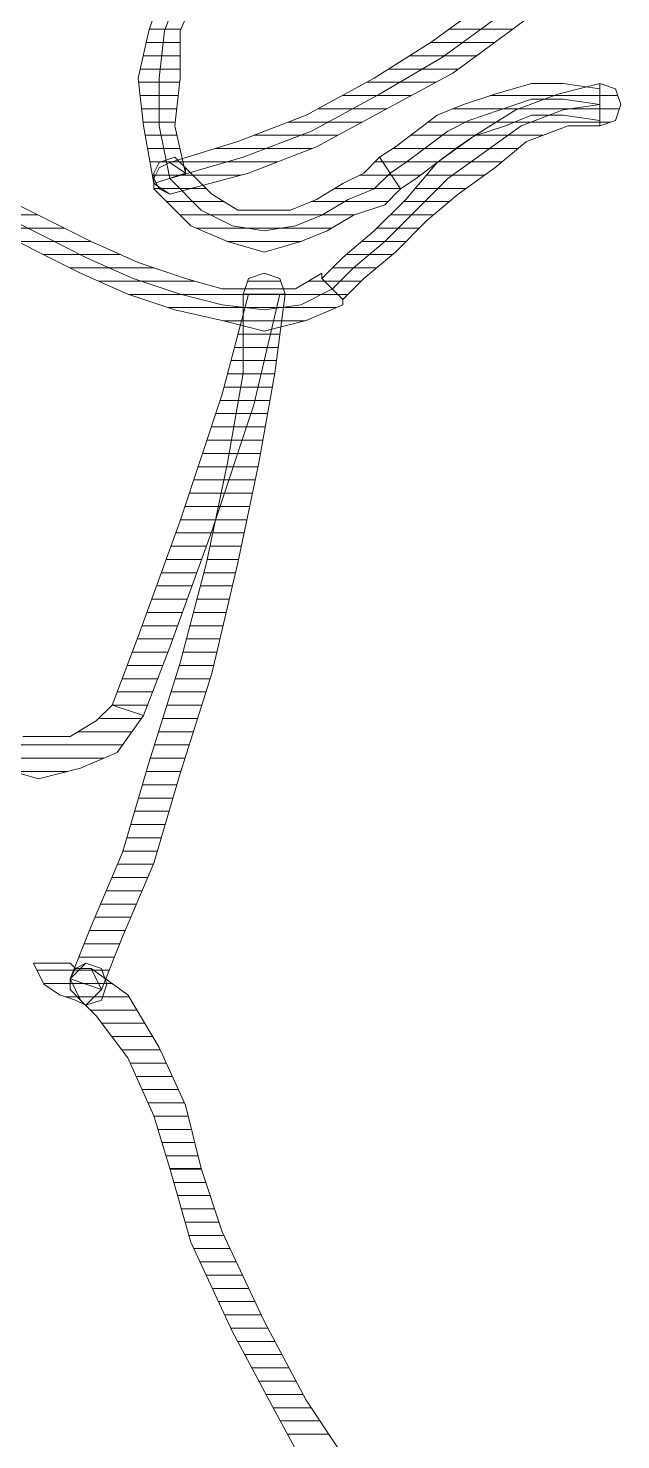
# Model space of a CAD drawing. Header units: centimetres. Extents: x 54005 to 61405, y 90310 to 94744.
# Drawn here: x 56853.23 to 56858.82, y 91753.54 to 91766.85 of the extents above; entities that cross this region are included whole.
import ezdxf

# ---------------------------------------------------------------- set-up
doc = ezdxf.new("R2010")
doc.units = ezdxf.units.CM
doc.header["$LTSCALE"] = 25
doc.layers.get('0').update_dxf_attribs({"lineweight": 0})
doc.layers.add('ÖLCULENDIRME', color=115, linetype='Continuous', lineweight=5)
pattern_1 = [(360, (-5108.51305, -673.59423), (1e-16, 0.125), [25])]

# ---------------------------------------------------------------- blocks, each defined once
blk = doc.blocks.new('by')
at = {"ltscale": 30}
h = blk.add_hatch(dxfattribs=at)
h.set_pattern_fill('DC_LINES', color=256, scale=0.1, style=0)
h.set_pattern_definition(pattern_1)
edge = h.paths.add_edge_path(flags=0)
edge.add_line((6398.133, 2241.298), (6397.934, 2241.894))
edge.add_line((6397.934, 2241.894), (6397.539, 2242.739))
edge.add_line((6397.539, 2242.739), (6397.142, 2243.484))
edge.add_line((6397.142, 2243.484), (6396.845, 2243.931))
edge.add_line((6396.845, 2243.931), (6397.142, 2244.13))
edge.add_line((6397.142, 2244.13), (6397.439, 2243.583))
edge.add_line((6397.439, 2243.583), (6397.836, 2242.838))
edge.add_line((6397.836, 2242.838), (6398.231, 2241.994))
edge.add_line((6398.231, 2241.994), (6398.428, 2241.298))
h = blk.add_hatch(dxfattribs=at)
h.set_pattern_fill('DC_LINES', color=256, scale=0.1, style=0)
h.set_pattern_definition(pattern_1)
edge = h.paths.add_edge_path(flags=0)
edge.add_line((6399.072, 2239.609), (6399.171, 2239.411))
edge.add_line((6399.171, 2239.411), (6398.825, 2239.659))
edge.add_line((6398.825, 2239.659), (6398.528, 2240.156))
edge.add_line((6398.528, 2240.156), (6398.281, 2240.702))
edge.add_line((6398.281, 2240.702), (6398.133, 2241.298))
edge.add_line((6398.133, 2241.298), (6398.428, 2241.298))
edge.add_line((6398.428, 2241.298), (6398.578, 2240.802))
edge.add_line((6398.578, 2240.802), (6398.825, 2240.255))
edge.add_line((6398.825, 2240.255), (6399.122, 2239.858))
edge.add_line((6399.122, 2239.858), (6399.27, 2239.709))
edge.add_line((6399.27, 2239.709), (6399.369, 2239.51))
edge.add_line((6399.369, 2239.51), (6399.27, 2239.709))
edge.add_line((6399.27, 2239.709), (6399.369, 2239.609))
edge.add_line((6399.369, 2239.609), (6399.369, 2239.51))
edge.add_line((6399.369, 2239.51), (6399.319, 2239.411))
edge.add_line((6399.319, 2239.411), (6399.171, 2239.411))
h = blk.add_hatch(dxfattribs=at)
h.set_pattern_fill('DC_LINES', color=256, scale=0.1, style=0)
h.set_pattern_definition(pattern_1)
edge = h.paths.add_edge_path(flags=0)
edge.add_line((6399.072, 2239.609), (6399.22, 2239.758))
edge.add_line((6399.22, 2239.758), (6399.319, 2239.709))
edge.add_line((6399.319, 2239.709), (6399.468, 2239.659))
edge.add_line((6399.468, 2239.659), (6399.616, 2239.56))
edge.add_line((6399.616, 2239.56), (6399.716, 2239.361))
edge.add_line((6399.716, 2239.361), (6399.419, 2239.361))
edge.add_line((6399.419, 2239.361), (6399.369, 2239.361))
edge.add_line((6399.369, 2239.361), (6399.319, 2239.411))
edge.add_line((6399.319, 2239.411), (6399.22, 2239.361))
edge.add_line((6399.22, 2239.361), (6399.369, 2239.51))
edge.add_line((6399.369, 2239.51), (6399.22, 2239.361))
edge.add_line((6399.22, 2239.361), (6399.072, 2239.411))
edge.add_line((6399.072, 2239.411), (6399.023, 2239.56))
edge.add_line((6399.023, 2239.56), (6399.072, 2239.709))
edge.add_line((6399.072, 2239.709), (6399.22, 2239.758))
h = blk.add_hatch(dxfattribs=at)
h.set_pattern_fill('DC_LINES', color=256, scale=0.1, style=0)
h.set_pattern_definition(pattern_1)
edge = h.paths.add_edge_path(flags=0)
edge.add_line((6397.687, 2233.052), (6397.341, 2233.052))
edge.add_line((6397.341, 2233.052), (6397.439, 2233.798))
edge.add_line((6397.439, 2233.798), (6397.588, 2234.642))
edge.add_line((6397.588, 2234.642), (6397.786, 2235.586))
edge.add_line((6397.786, 2235.586), (6398.033, 2236.629))
edge.add_line((6398.033, 2236.629), (6398.33, 2237.573))
edge.add_line((6398.33, 2237.573), (6398.578, 2238.417))
edge.add_line((6398.578, 2238.417), (6398.874, 2239.113))
edge.add_line((6398.874, 2239.113), (6399.072, 2239.609))
edge.add_line((6399.072, 2239.609), (6399.369, 2239.51))
edge.add_line((6399.369, 2239.51), (6399.171, 2239.013))
edge.add_line((6399.171, 2239.013), (6398.874, 2238.318))
edge.add_line((6398.874, 2238.318), (6398.627, 2237.473))
edge.add_line((6398.627, 2237.473), (6398.33, 2236.53))
edge.add_line((6398.33, 2236.53), (6398.083, 2235.586))
edge.add_line((6398.083, 2235.586), (6397.884, 2234.642))
edge.add_line((6397.884, 2234.642), (6397.736, 2233.798))
edge.add_line((6397.736, 2233.798), (6397.736, 2233.052))
edge.add_line((6397.736, 2233.052), (6397.39, 2233.052))
edge.add_line((6397.39, 2233.052), (6397.736, 2233.052))
edge.add_line((6397.736, 2233.052), (6397.687, 2232.903))
edge.add_line((6397.687, 2232.903), (6397.539, 2232.854))
edge.add_line((6397.539, 2232.854), (6397.39, 2232.903))
edge.add_line((6397.39, 2232.903), (6397.341, 2233.052))
h = blk.add_hatch(dxfattribs=at)
h.set_pattern_fill('DC_LINES', color=256, scale=0.1, style=0)
h.set_pattern_definition(pattern_1)
edge = h.paths.add_edge_path(flags=0)
edge.add_line((6397.341, 2233.052), (6397.439, 2233.798))
edge.add_line((6397.439, 2233.798), (6397.588, 2234.642))
edge.add_line((6397.588, 2234.642), (6397.786, 2235.586))
edge.add_line((6397.786, 2235.586), (6398.033, 2236.629))
edge.add_line((6398.033, 2236.629), (6398.33, 2237.573))
edge.add_line((6398.33, 2237.573), (6398.578, 2238.417))
edge.add_line((6398.578, 2238.417), (6398.874, 2239.113))
edge.add_line((6398.874, 2239.113), (6399.072, 2239.609))
edge.add_line((6399.072, 2239.609), (6399.369, 2239.51))
edge.add_line((6399.369, 2239.51), (6399.171, 2239.013))
edge.add_line((6399.171, 2239.013), (6398.874, 2238.318))
edge.add_line((6398.874, 2238.318), (6398.627, 2237.473))
edge.add_line((6398.627, 2237.473), (6398.33, 2236.53))
edge.add_line((6398.33, 2236.53), (6398.083, 2235.586))
edge.add_line((6398.083, 2235.586), (6397.884, 2234.642))
edge.add_line((6397.884, 2234.642), (6397.736, 2233.798))
edge.add_line((6397.736, 2233.798), (6397.736, 2233.052))
h = blk.add_hatch(dxfattribs=at)
h.set_pattern_fill('DC_LINES', color=256, scale=0.1, style=0)
h.set_pattern_definition(pattern_1)
edge = h.paths.add_edge_path(flags=0)
edge.add_line((6399.814, 2237.225), (6399.666, 2237.225))
edge.add_line((6399.666, 2237.225), (6399.369, 2237.225))
edge.add_line((6399.369, 2237.225), (6399.122, 2237.076))
edge.add_line((6399.122, 2237.076), (6398.973, 2236.927))
edge.add_line((6398.973, 2236.927), (6398.676, 2237.026))
edge.add_line((6398.676, 2237.026), (6398.924, 2237.374))
edge.add_line((6398.924, 2237.374), (6399.27, 2237.523))
edge.add_line((6399.27, 2237.523), (6399.666, 2237.622))
edge.add_line((6399.666, 2237.622), (6400.012, 2237.523))
h = blk.add_hatch(dxfattribs=at)
h.set_pattern_fill('DC_LINES', color=256, scale=0.1, style=0)
h.set_pattern_definition(pattern_1)
edge = h.paths.add_edge_path(flags=0)
edge.add_line((6398.973, 2236.927), (6398.726, 2236.281))
edge.add_line((6398.726, 2236.281), (6398.33, 2235.188))
edge.add_line((6398.33, 2235.188), (6397.934, 2233.996))
edge.add_line((6397.934, 2233.996), (6397.687, 2233.052))
edge.add_line((6397.687, 2233.052), (6397.39, 2233.052))
edge.add_line((6397.39, 2233.052), (6397.637, 2234.096))
edge.add_line((6397.637, 2234.096), (6398.033, 2235.288))
edge.add_line((6398.033, 2235.288), (6398.428, 2236.381))
edge.add_line((6398.428, 2236.381), (6398.676, 2237.026))
h = blk.add_hatch(dxfattribs=at)
h.set_pattern_fill('DC_LINES', color=256, scale=0.1, style=0)
h.set_pattern_definition(pattern_1)
edge = h.paths.add_edge_path(flags=0)
edge.add_line((6396.797, 2233.102), (6396.797, 2233.152))
edge.add_line((6396.797, 2233.152), (6397.142, 2233.301))
edge.add_line((6397.142, 2233.301), (6397.539, 2233.4))
edge.add_line((6397.539, 2233.4), (6397.934, 2233.301))
edge.add_line((6397.934, 2233.301), (6398.38, 2233.201))
edge.add_line((6398.38, 2233.201), (6398.825, 2233.052))
edge.add_line((6398.825, 2233.052), (6399.27, 2232.854))
edge.add_line((6399.27, 2232.854), (6399.666, 2232.655))
edge.add_line((6399.666, 2232.655), (6400.061, 2232.456))
edge.add_line((6400.061, 2232.456), (6399.963, 2232.158))
edge.add_line((6399.963, 2232.158), (6399.567, 2232.357))
edge.add_line((6399.567, 2232.357), (6399.171, 2232.556))
edge.add_line((6399.171, 2232.556), (6398.726, 2232.754))
edge.add_line((6398.726, 2232.754), (6398.281, 2232.903))
edge.add_line((6398.281, 2232.903), (6397.934, 2233.003))
edge.add_line((6397.934, 2233.003), (6397.539, 2233.003))
edge.add_line((6397.539, 2233.003), (6397.242, 2233.003))
edge.add_line((6397.242, 2233.003), (6396.994, 2232.854))
edge.add_line((6396.994, 2232.854), (6396.994, 2232.903))
h = blk.add_hatch(dxfattribs=at)
h.set_pattern_fill('DC_LINES', color=256, scale=0.1, style=0)
h.set_pattern_definition(pattern_1)
edge = h.paths.add_edge_path(flags=0)
edge.add_line((6394.372, 2231.115), (6394.372, 2231.463))
edge.add_line((6394.372, 2231.463), (6394.669, 2231.463))
edge.add_line((6394.669, 2231.463), (6395.064, 2231.612))
edge.add_line((6395.064, 2231.612), (6395.362, 2231.86))
edge.add_line((6395.362, 2231.86), (6395.708, 2232.109))
edge.add_line((6395.708, 2232.109), (6396.005, 2232.357))
edge.add_line((6396.005, 2232.357), (6396.301, 2232.655))
edge.add_line((6396.301, 2232.655), (6396.598, 2232.903))
edge.add_line((6396.598, 2232.903), (6396.797, 2233.102))
edge.add_line((6396.797, 2233.102), (6396.994, 2232.903))
edge.add_line((6396.994, 2232.903), (6396.797, 2232.705))
edge.add_line((6396.797, 2232.705), (6396.5, 2232.456))
edge.add_line((6396.5, 2232.456), (6396.203, 2232.158))
edge.add_line((6396.203, 2232.158), (6395.906, 2231.811))
edge.add_line((6395.906, 2231.811), (6395.559, 2231.562))
edge.add_line((6395.559, 2231.562), (6395.164, 2231.314))
edge.add_line((6395.164, 2231.314), (6394.767, 2231.165))
edge.add_line((6394.767, 2231.165), (6394.372, 2231.066))
edge.add_line((6394.372, 2231.066), (6394.372, 2231.413))
edge.add_line((6394.372, 2231.413), (6394.372, 2231.066))
edge.add_line((6394.372, 2231.066), (6394.223, 2231.115))
edge.add_line((6394.223, 2231.115), (6394.175, 2231.264))
edge.add_line((6394.175, 2231.264), (6394.223, 2231.413))
edge.add_line((6394.223, 2231.413), (6394.372, 2231.463))
h = blk.add_hatch(dxfattribs=at)
h.set_pattern_fill('DC_LINES', color=256, scale=0.1, style=0)
h.set_pattern_definition(pattern_1)
edge = h.paths.add_edge_path(flags=0)
edge.add_line((6398.281, 2231.91), (6398.281, 2231.86))
edge.add_line((6398.281, 2231.86), (6398.033, 2232.109))
edge.add_line((6398.033, 2232.109), (6397.786, 2232.258))
edge.add_line((6397.786, 2232.258), (6397.539, 2232.258))
edge.add_line((6397.539, 2232.258), (6397.291, 2232.258))
edge.add_line((6397.291, 2232.258), (6397.044, 2232.158))
edge.add_line((6397.044, 2232.158), (6396.797, 2232.009))
edge.add_line((6396.797, 2232.009), (6396.598, 2231.91))
edge.add_line((6396.598, 2231.91), (6396.45, 2231.761))
edge.add_line((6396.45, 2231.761), (6396.252, 2232.059))
edge.add_line((6396.252, 2232.059), (6396.4, 2232.208))
edge.add_line((6396.4, 2232.208), (6396.697, 2232.307))
edge.add_line((6396.697, 2232.307), (6396.945, 2232.456))
edge.add_line((6396.945, 2232.456), (6397.192, 2232.556))
edge.add_line((6397.192, 2232.556), (6397.539, 2232.655))
edge.add_line((6397.539, 2232.655), (6397.884, 2232.556))
edge.add_line((6397.884, 2232.556), (6398.231, 2232.407))
edge.add_line((6398.231, 2232.407), (6398.578, 2232.059))
edge.add_line((6398.578, 2232.059), (6398.578, 2232.009))
edge.add_line((6398.578, 2232.009), (6398.578, 2232.059))
edge.add_line((6398.578, 2232.059), (6398.578, 2231.91))
edge.add_line((6398.578, 2231.91), (6398.528, 2231.811))
edge.add_line((6398.528, 2231.811), (6398.38, 2231.761))
edge.add_line((6398.38, 2231.761), (6398.281, 2231.86))
h = blk.add_hatch(dxfattribs=at)
h.set_pattern_fill('DC_LINES', color=256, scale=0.1, style=0)
h.set_pattern_definition(pattern_1)
edge = h.paths.add_edge_path(flags=0)
edge.add_line((6398.281, 2231.91), (6398.428, 2231.811))
edge.add_line((6398.428, 2231.811), (6397.786, 2231.612))
edge.add_line((6397.786, 2231.612), (6397.142, 2231.363))
edge.add_line((6397.142, 2231.363), (6396.5, 2231.016))
edge.add_line((6396.5, 2231.016), (6395.955, 2230.668))
edge.add_line((6395.955, 2230.668), (6395.411, 2230.271))
edge.add_line((6395.411, 2230.271), (6395.015, 2229.973))
edge.add_line((6395.015, 2229.973), (6394.669, 2229.675))
edge.add_line((6394.669, 2229.675), (6394.471, 2229.526))
edge.add_line((6394.471, 2229.526), (6394.273, 2229.824))
edge.add_line((6394.273, 2229.824), (6394.471, 2229.973))
edge.add_line((6394.471, 2229.973), (6394.817, 2230.271))
edge.add_line((6394.817, 2230.271), (6395.213, 2230.569))
edge.add_line((6395.213, 2230.569), (6395.758, 2230.966))
edge.add_line((6395.758, 2230.966), (6396.4, 2231.314))
edge.add_line((6396.4, 2231.314), (6397.044, 2231.662))
edge.add_line((6397.044, 2231.662), (6397.687, 2231.91))
edge.add_line((6397.687, 2231.91), (6398.428, 2232.109))
edge.add_line((6398.428, 2232.109), (6398.578, 2232.009))
edge.add_line((6398.578, 2232.009), (6398.428, 2232.109))
edge.add_line((6398.428, 2232.109), (6398.528, 2232.059))
edge.add_line((6398.528, 2232.059), (6398.578, 2231.96))
edge.add_line((6398.578, 2231.96), (6398.528, 2231.86))
edge.add_line((6398.528, 2231.86), (6398.428, 2231.811))
h = blk.add_hatch(dxfattribs=at)
h.set_pattern_fill('DC_LINES', color=256, scale=0.1, style=0)
h.set_pattern_definition(pattern_1)
edge = h.paths.add_edge_path(flags=0)
edge.add_line((6396.45, 2231.761), (6396.301, 2231.662))
edge.add_line((6396.301, 2231.662), (6396.103, 2231.513))
edge.add_line((6396.103, 2231.513), (6395.906, 2231.363))
edge.add_line((6395.906, 2231.363), (6395.658, 2231.264))
edge.add_line((6395.658, 2231.264), (6395.362, 2231.165))
edge.add_line((6395.362, 2231.165), (6395.015, 2231.066))
edge.add_line((6395.015, 2231.066), (6394.718, 2231.066))
edge.add_line((6394.718, 2231.066), (6394.372, 2231.115))
edge.add_line((6394.372, 2231.115), (6394.372, 2231.413))
edge.add_line((6394.372, 2231.413), (6394.718, 2231.363))
edge.add_line((6394.718, 2231.363), (6395.015, 2231.363))
edge.add_line((6395.015, 2231.363), (6395.262, 2231.463))
edge.add_line((6395.262, 2231.463), (6395.559, 2231.562))
edge.add_line((6395.559, 2231.562), (6395.708, 2231.662))
edge.add_line((6395.708, 2231.662), (6395.906, 2231.811))
edge.add_line((6395.906, 2231.811), (6396.103, 2231.96))
edge.add_line((6396.103, 2231.96), (6396.252, 2232.059))
h = blk.add_hatch(dxfattribs=at)
h.set_pattern_fill('DC_LINES', color=256, scale=0.1, style=0)
h.set_pattern_definition(pattern_1)
edge = h.paths.add_edge_path(flags=0)
edge.add_line((6397.539, 2228.83), (6397.291, 2228.93))
edge.add_line((6397.291, 2228.93), (6397.489, 2229.227))
edge.add_line((6397.489, 2229.227), (6397.736, 2229.526))
edge.add_line((6397.736, 2229.526), (6397.984, 2229.873))
edge.add_line((6397.984, 2229.873), (6398.181, 2230.221))
edge.add_line((6398.181, 2230.221), (6398.33, 2230.569))
edge.add_line((6398.33, 2230.569), (6398.33, 2231.016))
edge.add_line((6398.33, 2231.016), (6398.38, 2231.463))
edge.add_line((6398.38, 2231.463), (6398.281, 2231.91))
edge.add_line((6398.281, 2231.91), (6398.578, 2232.009))
edge.add_line((6398.578, 2232.009), (6398.676, 2231.463))
edge.add_line((6398.676, 2231.463), (6398.726, 2231.016))
edge.add_line((6398.726, 2231.016), (6398.627, 2230.569))
edge.add_line((6398.627, 2230.569), (6398.478, 2230.122))
edge.add_line((6398.478, 2230.122), (6398.281, 2229.675))
edge.add_line((6398.281, 2229.675), (6398.033, 2229.327))
edge.add_line((6398.033, 2229.327), (6397.786, 2229.029))
edge.add_line((6397.786, 2229.029), (6397.489, 2228.731))
edge.add_line((6397.489, 2228.731), (6397.242, 2228.83))
edge.add_line((6397.242, 2228.83), (6397.489, 2228.731))
edge.add_line((6397.489, 2228.731), (6397.39, 2228.681))
edge.add_line((6397.39, 2228.681), (6397.341, 2228.731))
edge.add_line((6397.341, 2228.731), (6397.291, 2228.83))
edge.add_line((6397.291, 2228.83), (6397.291, 2228.93))
h = blk.add_hatch(dxfattribs=at)
h.set_pattern_fill('DC_LINES', color=256, scale=0.1, style=0)
h.set_pattern_definition(pattern_1)
edge = h.paths.add_edge_path(flags=0)
edge.add_line((6397.539, 2228.83), (6397.291, 2228.93))
edge.add_line((6397.291, 2228.93), (6397.489, 2229.227))
edge.add_line((6397.489, 2229.227), (6397.736, 2229.526))
edge.add_line((6397.736, 2229.526), (6397.984, 2229.873))
edge.add_line((6397.984, 2229.873), (6398.181, 2230.221))
edge.add_line((6398.181, 2230.221), (6398.33, 2230.569))
edge.add_line((6398.33, 2230.569), (6398.33, 2231.016))
edge.add_line((6398.33, 2231.016), (6398.38, 2231.463))
edge.add_line((6398.38, 2231.463), (6398.281, 2231.91))
edge.add_line((6398.281, 2231.91), (6398.578, 2232.009))
edge.add_line((6398.578, 2232.009), (6398.676, 2231.463))
edge.add_line((6398.676, 2231.463), (6398.726, 2231.016))
edge.add_line((6398.726, 2231.016), (6398.627, 2230.569))
edge.add_line((6398.627, 2230.569), (6398.478, 2230.122))
edge.add_line((6398.478, 2230.122), (6398.281, 2229.675))
edge.add_line((6398.281, 2229.675), (6398.033, 2229.327))
edge.add_line((6398.033, 2229.327), (6397.786, 2229.029))
edge.add_line((6397.786, 2229.029), (6397.489, 2228.731))
edge.add_line((6397.489, 2228.731), (6397.242, 2228.83))
edge.add_line((6397.242, 2228.83), (6397.489, 2228.731))
edge.add_line((6397.489, 2228.731), (6397.39, 2228.681))
edge.add_line((6397.39, 2228.681), (6397.341, 2228.731))
edge.add_line((6397.341, 2228.731), (6397.291, 2228.83))
edge.add_line((6397.291, 2228.83), (6397.291, 2228.93))
for p, q in [((6397.142, 2244.13, -4.505), (6397.439, 2243.583, -4.505)), ((6397.142, 2243.484, -4.505), (6396.845, 2243.931, -4.505)), ((6397.539, 2242.739, -4.505), (6397.142, 2243.484, -4.505)), ((6397.439, 2243.583, -4.505), (6397.836, 2242.838, -4.505)), ((6397.836, 2242.838, -4.505), (6398.231, 2241.994, -4.505)), ((6397.934, 2241.894, -4.505), (6397.539, 2242.739, -4.505)), ((6398.133, 2241.298, -4.505), (6397.934, 2241.894, -4.505)), ((6398.231, 2241.994, -4.505), (6398.428, 2241.298, -4.505)), ((6398.133, 2241.298, -4.505), (6398.133, 2241.298, -4.505)), ((6398.428, 2241.298, -4.505), (6398.133, 2241.298, -4.505)), ((6398.133, 2241.298, -4.505), (6398.133, 2241.298, -4.505)), ((6398.281, 2240.702, -4.505), (6398.133, 2241.298, -4.505)), ((6398.133, 2241.298, -4.505), (6398.428, 2241.298, -4.505)), ((6398.428, 2241.298, -4.505), (6398.428, 2241.298, -4.505)), ((6398.428, 2241.298, -4.505), (6398.578, 2240.802, -4.505)), ((6398.578, 2240.802, -4.505), (6398.825, 2240.255, -4.505)), ((6398.528, 2240.156, -4.505), (6398.281, 2240.702, -4.505)), ((6398.825, 2239.659, -4.505), (6398.528, 2240.156, -4.505)), ((6398.825, 2240.255, -4.505), (6399.122, 2239.858, -4.505)), ((6399.072, 2239.609, -4.505), (6399.22, 2239.758, -4.505)), ((6399.072, 2239.709, -4.505), (6399.22, 2239.758, -4.505)), ((6399.22, 2239.758, -4.505), (6399.072, 2239.609, -4.505)), ((6399.122, 2239.858, -4.505), (6399.27, 2239.709, -4.505)), ((6399.22, 2239.758, -4.505), (6399.319, 2239.709, -4.505)), ((6399.171, 2239.411, -4.505), (6398.825, 2239.659, -4.505)), ((6398.874, 2239.113, -4.505), (6399.072, 2239.609, -4.505)), ((6398.874, 2239.113, -4.505), (6399.072, 2239.609, -4.505)), ((6399.023, 2239.56, -4.505), (6399.072, 2239.709, -4.505)), ((6399.072, 2239.609, -4.505), (6399.171, 2239.411, -4.505)), ((6399.171, 2239.411, -4.505), (6399.072, 2239.609, -4.505)), ((6399.072, 2239.609, -4.505), (6399.072, 2239.609, -4.505)), ((6399.072, 2239.609, -4.505), (6399.369, 2239.51, -4.505)), ((6399.072, 2239.609, -4.505), (6399.369, 2239.51, -4.505)), ((6399.072, 2239.609, -4.505), (6399.072, 2239.609, -4.505)), ((6399.27, 2239.709, -4.505), (6399.369, 2239.51, -4.505)), ((6399.369, 2239.51, -4.505), (6399.27, 2239.709, -4.505)), ((6399.27, 2239.709, -4.505), (6399.369, 2239.609, -4.505)), ((6399.319, 2239.709, -4.505), (6399.468, 2239.659, -4.505)), ((6399.369, 2239.609, -4.505), (6399.369, 2239.51, -4.505)), ((6399.468, 2239.659, -4.505), (6399.616, 2239.56, -4.505)), ((6399.072, 2239.411, -4.505), (6399.023, 2239.56, -4.505)), ((6399.369, 2239.51, -4.505), (6399.171, 2239.013, -4.505)), ((6399.369, 2239.51, -4.505), (6399.171, 2239.013, -4.505)), ((6399.22, 2239.361, -4.505), (6399.369, 2239.51, -4.505)), ((6399.369, 2239.51, -4.505), (6399.22, 2239.361, -4.505)), ((6399.369, 2239.51, -4.505), (6399.319, 2239.411, -4.505)), ((6399.616, 2239.56, -4.505), (6399.716, 2239.361, -4.505)), ((6399.22, 2239.361, -4.505), (6399.072, 2239.411, -4.505)), ((6399.319, 2239.411, -4.505), (6399.171, 2239.411, -4.505)), ((6399.319, 2239.411, -4.505), (6399.22, 2239.361, -4.505)), ((6399.369, 2239.361, -4.505), (6399.319, 2239.411, -4.505)), ((6399.419, 2239.361, -4.505), (6399.369, 2239.361, -4.505)), ((6399.716, 2239.361, -4.505), (6399.419, 2239.361, -4.505)), ((6399.419, 2239.361, -4.505), (6399.419, 2239.361, -4.505)), ((6398.578, 2238.417, -4.505), (6398.874, 2239.113, -4.505)), ((6398.578, 2238.417, -4.505), (6398.874, 2239.113, -4.505)), ((6399.171, 2239.013, -4.505), (6398.874, 2238.318, -4.505)), ((6399.171, 2239.013, -4.505), (6398.874, 2238.318, -4.505)), ((6398.33, 2237.573, -4.505), (6398.578, 2238.417, -4.505)), ((6398.33, 2237.573, -4.505), (6398.578, 2238.417, -4.505)), ((6398.874, 2238.318, -4.505), (6398.627, 2237.473, -4.505)), ((6398.874, 2238.318, -4.505), (6398.627, 2237.473, -4.505)), ((6399.27, 2237.523, -4.505), (6399.666, 2237.622, -4.505)), ((6399.666, 2237.622, -4.505), (6400.012, 2237.523, -4.505)), ((6398.033, 2236.629, -4.505), (6398.33, 2237.573, -4.505)), ((6398.033, 2236.629, -4.505), (6398.33, 2237.573, -4.505)), ((6398.627, 2237.473, -4.505), (6398.33, 2236.53, -4.505)), ((6398.627, 2237.473, -4.505), (6398.33, 2236.53, -4.505)), ((6398.924, 2237.374, -4.505), (6399.27, 2237.523, -4.505)), ((6398.676, 2237.026, -4.505), (6398.924, 2237.374, -4.505)), ((6399.369, 2237.225, -4.505), (6399.122, 2237.076, -4.505)), ((6399.666, 2237.225, -4.505), (6399.369, 2237.225, -4.505)), ((6399.814, 2237.225, -4.505), (6399.666, 2237.225, -4.505)), ((6399.122, 2237.076, -4.505), (6398.973, 2236.927, -4.505)), ((6398.428, 2236.381, -4.505), (6398.676, 2237.026, -4.505)), ((6398.676, 2237.026, -4.505), (6398.676, 2237.026, -4.505)), ((6398.676, 2237.026, -4.505), (6398.973, 2236.927, -4.505)), ((6398.973, 2236.927, -4.505), (6398.676, 2237.026, -4.505)), ((6398.973, 2236.927, -4.505), (6398.726, 2236.281, -4.505)), ((6398.973, 2236.927, -4.505), (6398.973, 2236.927, -4.505)), ((6398.973, 2236.927, -4.505), (6398.973, 2236.927, -4.505)), ((6397.786, 2235.586, -4.505), (6398.033, 2236.629, -4.505)), ((6397.786, 2235.586, -4.505), (6398.033, 2236.629, -4.505)), ((6398.33, 2236.53, -4.505), (6398.083, 2235.586, -4.505)), ((6398.33, 2236.53, -4.505), (6398.083, 2235.586, -4.505)), ((6398.033, 2235.288, -4.505), (6398.428, 2236.381, -4.505)), ((6398.726, 2236.281, -4.505), (6398.33, 2235.188, -4.505)), ((6397.588, 2234.642, -4.505), (6397.786, 2235.586, -4.505)), ((6397.588, 2234.642, -4.505), (6397.786, 2235.586, -4.505)), ((6398.083, 2235.586, -4.505), (6397.884, 2234.642, -4.505)), ((6398.083, 2235.586, -4.505), (6397.884, 2234.642, -4.505)), ((6397.637, 2234.096, -4.505), (6398.033, 2235.288, -4.505)), ((6398.33, 2235.188, -4.505), (6397.934, 2233.996, -4.505)), ((6397.439, 2233.798, -4.505), (6397.588, 2234.642, -4.505)), ((6397.439, 2233.798, -4.505), (6397.588, 2234.642, -4.505)), ((6397.884, 2234.642, -4.505), (6397.736, 2233.798, -4.505)), ((6397.884, 2234.642, -4.505), (6397.736, 2233.798, -4.505)), ((6397.39, 2233.052, -4.505), (6397.637, 2234.096, -4.505)), ((6397.934, 2233.996, -4.505), (6397.687, 2233.052, -4.505)), ((6397.341, 2233.052, -4.505), (6397.439, 2233.798, -4.505)), ((6397.341, 2233.052, -4.505), (6397.439, 2233.798, -4.505)), ((6397.736, 2233.798, -4.505), (6397.736, 2233.052, -4.505)), ((6397.736, 2233.798, -4.505), (6397.736, 2233.052, -4.505)), ((6397.142, 2233.301, -4.505), (6397.539, 2233.4, -4.505)), ((6397.539, 2233.4, -4.505), (6397.934, 2233.301, -4.505)), ((6396.797, 2233.152, -4.505), (6397.142, 2233.301, -4.505)), ((6397.934, 2233.301, -4.505), (6398.38, 2233.201, -4.505)), ((6396.598, 2232.903, -4.505), (6396.797, 2233.102, -4.505)), ((6396.797, 2233.102, -4.505), (6396.797, 2233.152, -4.505)), ((6396.994, 2232.903, -4.505), (6396.797, 2233.102, -4.505)), ((6396.797, 2233.102, -4.505), (6396.797, 2233.102, -4.505)), ((6396.797, 2233.102, -4.505), (6396.994, 2232.903, -4.505)), ((6397.192, 2233.152, -4.505), (6396.895, 2233.003, -4.505)), ((6397.539, 2233.201, -4.505), (6397.192, 2233.152, -4.505)), ((6397.934, 2233.152, -4.505), (6397.539, 2233.201, -4.505)), ((6398.33, 2233.052, -4.505), (6397.934, 2233.152, -4.505)), ((6398.38, 2233.201, -4.505), (6398.825, 2233.052, -4.505)), ((6396.895, 2233.003, -4.505), (6396.697, 2232.804, -4.505)), ((6397.242, 2233.003, -4.505), (6396.994, 2232.854, -4.505)), ((6397.539, 2233.003, -4.505), (6397.242, 2233.003, -4.505)), ((6397.687, 2233.052, -4.505), (6397.341, 2233.052, -4.505)), ((6397.39, 2232.903, -4.505), (6397.341, 2233.052, -4.505)), ((6397.341, 2233.052, -4.505), (6397.687, 2233.052, -4.505)), ((6397.341, 2233.052, -4.505), (6397.341, 2233.052, -4.505)), ((6397.736, 2233.052, -4.505), (6397.341, 2233.052, -4.505)), ((6397.341, 2233.052, -4.505), (6397.341, 2233.052, -4.505)), ((6397.736, 2233.052, -4.505), (6397.39, 2233.052, -4.505)), ((6397.39, 2233.052, -4.505), (6397.736, 2233.052, -4.505)), ((6397.687, 2233.052, -4.505), (6397.39, 2233.052, -4.505)), ((6397.934, 2233.003, -4.505), (6397.539, 2233.003, -4.505)), ((6397.736, 2233.052, -4.505), (6397.687, 2232.903, -4.505)), ((6397.687, 2233.052, -4.505), (6397.687, 2233.052, -4.505)), ((6397.736, 2233.052, -4.505), (6397.736, 2233.052, -4.505)), ((6398.281, 2232.903, -4.505), (6397.934, 2233.003, -4.505)), ((6398.775, 2232.903, -4.505), (6398.33, 2233.052, -4.505)), ((6398.825, 2233.052, -4.505), (6399.27, 2232.854, -4.505)), ((6396.301, 2232.655, -4.505), (6396.598, 2232.903, -4.505)), ((6396.994, 2232.903, -4.505), (6396.797, 2232.705, -4.505)), ((6396.994, 2232.854, -4.505), (6396.994, 2232.903, -4.505)), ((6397.539, 2232.854, -4.505), (6397.39, 2232.903, -4.505)), ((6397.687, 2232.903, -4.505), (6397.539, 2232.854, -4.505)), ((6398.726, 2232.754, -4.505), (6398.281, 2232.903, -4.505)), ((6399.22, 2232.705, -4.505), (6398.775, 2232.903, -4.505)), ((6399.27, 2232.854, -4.505), (6399.666, 2232.655, -4.505)), ((6396.697, 2232.804, -4.505), (6396.4, 2232.556, -4.505)), ((6396.797, 2232.705, -4.505), (6396.5, 2232.456, -4.505)), ((6399.171, 2232.556, -4.505), (6398.726, 2232.754, -4.505)), ((6399.616, 2232.506, -4.505), (6399.22, 2232.705, -4.505)), ((6396.005, 2232.357, -4.505), (6396.301, 2232.655, -4.505)), ((6396.4, 2232.556, -4.505), (6396.103, 2232.258, -4.505)), ((6396.945, 2232.456, -4.505), (6397.192, 2232.556, -4.505)), ((6397.192, 2232.556, -4.505), (6397.539, 2232.655, -4.505)), ((6397.539, 2232.655, -4.505), (6397.884, 2232.556, -4.505)), ((6397.884, 2232.556, -4.505), (6398.231, 2232.407, -4.505)), ((6399.567, 2232.357, -4.505), (6399.171, 2232.556, -4.505)), ((6399.666, 2232.655, -4.505), (6400.061, 2232.456, -4.505)), ((6396.5, 2232.456, -4.505), (6396.203, 2232.158, -4.505)), ((6396.697, 2232.307, -4.505), (6396.945, 2232.456, -4.505)), ((6397.242, 2232.407, -4.505), (6397.539, 2232.456, -4.505)), ((6397.539, 2232.456, -4.505), (6397.836, 2232.407, -4.505)), ((6400.012, 2232.307, -4.505), (6399.616, 2232.506, -4.505)), ((6395.708, 2232.109, -4.505), (6396.005, 2232.357, -4.505)), ((6396.4, 2232.208, -4.505), (6396.697, 2232.307, -4.505)), ((6396.747, 2232.158, -4.505), (6396.994, 2232.307, -4.505)), ((6396.994, 2232.307, -4.505), (6397.242, 2232.407, -4.505)), ((6397.836, 2232.407, -4.505), (6398.133, 2232.258, -4.505)), ((6398.231, 2232.407, -4.505), (6398.578, 2232.059, -4.505)), ((6399.963, 2232.158, -4.505), (6399.567, 2232.357, -4.505)), ((6396.103, 2232.258, -4.505), (6395.806, 2231.96, -4.505)), ((6396.203, 2232.158, -4.505), (6395.906, 2231.811, -4.505)), ((6396.252, 2232.059, -4.505), (6396.4, 2232.208, -4.505)), ((6396.5, 2232.059, -4.505), (6396.747, 2232.158, -4.505)), ((6397.044, 2232.158, -4.505), (6396.797, 2232.009, -4.505)), ((6397.291, 2232.258, -4.505), (6397.044, 2232.158, -4.505)), ((6397.539, 2232.258, -4.505), (6397.291, 2232.258, -4.505)), ((6397.786, 2232.258, -4.505), (6397.539, 2232.258, -4.505)), ((6398.033, 2232.109, -4.505), (6397.786, 2232.258, -4.505)), ((6398.133, 2232.258, -4.505), (6398.428, 2231.96, -4.505)), ((6395.362, 2231.86, -4.505), (6395.708, 2232.109, -4.505)), ((6396.103, 2231.96, -4.505), (6396.252, 2232.059, -4.505)), ((6396.252, 2232.059, -4.505), (6396.252, 2232.059, -4.505)), ((6396.252, 2232.059, -4.505), (6396.45, 2231.761, -4.505)), ((6396.45, 2231.761, -4.505), (6396.252, 2232.059, -4.505)), ((6396.351, 2231.91, -4.505), (6396.5, 2232.059, -4.505)), ((6397.687, 2231.91, -4.505), (6398.428, 2232.109, -4.505)), ((6398.281, 2231.86, -4.505), (6398.033, 2232.109, -4.505)), ((6398.428, 2232.109, -4.505), (6398.578, 2232.009, -4.505)), ((6398.578, 2232.009, -4.505), (6398.428, 2232.109, -4.505)), ((6398.428, 2232.109, -4.505), (6398.528, 2232.059, -4.505)), ((6398.528, 2232.059, -4.505), (6398.578, 2231.96, -4.505)), ((6398.578, 2232.059, -4.505), (6398.578, 2232.009, -4.505)), ((6398.578, 2232.009, -4.505), (6398.578, 2232.059, -4.505)), ((6398.578, 2232.059, -4.505), (6398.578, 2231.91, -4.505)), ((6395.806, 2231.96, -4.505), (6395.461, 2231.711, -4.505)), ((6395.906, 2231.811, -4.505), (6396.103, 2231.96, -4.505)), ((6396.203, 2231.811, -4.505), (6396.351, 2231.91, -4.505)), ((6396.598, 2231.91, -4.505), (6396.45, 2231.761, -4.505)), ((6396.797, 2232.009, -4.505), (6396.598, 2231.91, -4.505)), ((6397.044, 2231.662, -4.505), (6397.687, 2231.91, -4.505)), ((6397.736, 2231.761, -4.505), (6398.428, 2231.96, -4.505)), ((6398.281, 2231.91, -4.505), (6398.578, 2232.009, -4.505)), ((6398.281, 2231.91, -4.505), (6398.578, 2232.009, -4.505)), ((6398.281, 2231.91, -4.505), (6398.281, 2231.86, -4.505)), ((6398.281, 2231.86, -4.505), (6398.281, 2231.91, -4.505)), ((6398.281, 2231.91, -4.505), (6398.281, 2231.91, -4.505)), ((6398.281, 2231.91, -4.505), (6398.428, 2231.811, -4.505)), ((6398.428, 2231.811, -4.505), (6398.281, 2231.91, -4.505)), ((6398.281, 2231.91, -4.505), (6398.281, 2231.91, -4.505)), ((6398.38, 2231.463, -4.505), (6398.281, 2231.91, -4.505)), ((6398.38, 2231.463, -4.505), (6398.281, 2231.91, -4.505)), ((6398.428, 2231.96, -4.505), (6398.528, 2231.463, -4.505)), ((6398.428, 2231.96, -4.505), (6398.528, 2231.463, -4.505)), ((6398.428, 2231.96, -4.505), (6398.428, 2231.96, -4.505)), ((6398.428, 2231.96, -4.505), (6398.428, 2231.96, -4.505)), ((6398.578, 2231.96, -4.505), (6398.528, 2231.86, -4.505)), ((6398.578, 2231.91, -4.505), (6398.528, 2231.811, -4.505)), ((6398.578, 2232.009, -4.505), (6398.676, 2231.463, -4.505)), ((6398.578, 2232.009, -4.505), (6398.676, 2231.463, -4.505)), ((6395.064, 2231.612, -4.505), (6395.362, 2231.86, -4.505)), ((6395.906, 2231.811, -4.505), (6395.559, 2231.562, -4.505)), ((6395.708, 2231.662, -4.505), (6395.906, 2231.811, -4.505)), ((6396.005, 2231.662, -4.505), (6396.203, 2231.811, -4.505)), ((6396.45, 2231.761, -4.505), (6396.301, 2231.662, -4.505)), ((6396.45, 2231.761, -4.505), (6396.45, 2231.761, -4.505)), ((6396.45, 2231.761, -4.505), (6396.45, 2231.761, -4.505)), ((6397.093, 2231.513, -4.505), (6397.736, 2231.761, -4.505)), ((6398.428, 2231.811, -4.505), (6397.786, 2231.612, -4.505)), ((6398.38, 2231.761, -4.505), (6398.281, 2231.86, -4.505)), ((6398.528, 2231.811, -4.505), (6398.38, 2231.761, -4.505)), ((6398.528, 2231.86, -4.505), (6398.428, 2231.811, -4.505)), ((6395.461, 2231.711, -4.505), (6395.114, 2231.463, -4.505)), ((6395.559, 2231.562, -4.505), (6395.708, 2231.662, -4.505)), ((6395.806, 2231.513, -4.505), (6396.005, 2231.662, -4.505)), ((6396.301, 2231.662, -4.505), (6396.103, 2231.513, -4.505)), ((6396.4, 2231.314, -4.505), (6397.044, 2231.662, -4.505)), ((6394.669, 2231.463, -4.505), (6395.064, 2231.612, -4.505)), ((6395.559, 2231.562, -4.505), (6395.164, 2231.314, -4.505)), ((6395.262, 2231.463, -4.505), (6395.559, 2231.562, -4.505)), ((6395.609, 2231.413, -4.505), (6395.806, 2231.513, -4.505)), ((6396.103, 2231.513, -4.505), (6395.906, 2231.363, -4.505)), ((6396.45, 2231.165, -4.505), (6397.093, 2231.513, -4.505)), ((6397.786, 2231.612, -4.505), (6397.142, 2231.363, -4.505)), ((6394.175, 2231.264, -4.505), (6394.223, 2231.413, -4.505)), ((6394.223, 2231.413, -4.505), (6394.372, 2231.463, -4.505)), ((6394.372, 2231.115, -4.505), (6394.372, 2231.463, -4.505)), ((6394.372, 2231.463, -4.505), (6394.669, 2231.463, -4.505)), ((6394.372, 2231.463, -4.505), (6394.372, 2231.115, -4.505)), ((6394.372, 2231.066, -4.505), (6394.372, 2231.413, -4.505)), ((6394.372, 2231.413, -4.505), (6394.372, 2231.066, -4.505)), ((6394.372, 2231.115, -4.505), (6394.372, 2231.413, -4.505)), ((6394.372, 2231.413, -4.505), (6394.718, 2231.363, -4.505)), ((6395.114, 2231.463, -4.505), (6394.718, 2231.314, -4.505)), ((6394.718, 2231.363, -4.505), (6395.015, 2231.363, -4.505)), ((6395.015, 2231.363, -4.505), (6395.262, 2231.463, -4.505)), ((6395.312, 2231.314, -4.505), (6395.609, 2231.413, -4.505)), ((6395.906, 2231.363, -4.505), (6395.658, 2231.264, -4.505)), ((6397.142, 2231.363, -4.505), (6396.5, 2231.016, -4.505)), ((6398.33, 2231.016, -4.505), (6398.38, 2231.463, -4.505)), ((6398.33, 2231.016, -4.505), (6398.38, 2231.463, -4.505)), ((6398.528, 2231.463, -4.505), (6398.528, 2231.016, -4.505)), ((6398.528, 2231.463, -4.505), (6398.528, 2231.016, -4.505)), ((6398.676, 2231.463, -4.505), (6398.726, 2231.016, -4.505)), ((6398.676, 2231.463, -4.505), (6398.726, 2231.016, -4.505)), ((6394.223, 2231.115, -4.505), (6394.175, 2231.264, -4.505)), ((6394.718, 2231.314, -4.505), (6394.372, 2231.264, -4.505)), ((6394.372, 2231.264, -4.505), (6394.718, 2231.214, -4.505)), ((6395.164, 2231.314, -4.505), (6394.767, 2231.165, -4.505)), ((6395.015, 2231.214, -4.505), (6395.312, 2231.314, -4.505)), ((6395.658, 2231.264, -4.505), (6395.362, 2231.165, -4.505)), ((6395.758, 2230.966, -4.505), (6396.4, 2231.314, -4.505)), ((6394.372, 2231.066, -4.505), (6394.223, 2231.115, -4.505)), ((6394.767, 2231.165, -4.505), (6394.372, 2231.066, -4.505)), ((6394.372, 2231.115, -4.505), (6394.372, 2231.115, -4.505)), ((6394.718, 2231.066, -4.505), (6394.372, 2231.115, -4.505)), ((6394.718, 2231.214, -4.505), (6395.015, 2231.214, -4.505)), ((6395.362, 2231.165, -4.505), (6395.015, 2231.066, -4.505)), ((6395.856, 2230.817, -4.505), (6396.45, 2231.165, -4.505)), ((6395.015, 2231.066, -4.505), (6394.718, 2231.066, -4.505)), ((6395.213, 2230.569, -4.505), (6395.758, 2230.966, -4.505)), ((6396.5, 2231.016, -4.505), (6395.955, 2230.668, -4.505)), ((6398.33, 2230.569, -4.505), (6398.33, 2231.016, -4.505)), ((6398.33, 2230.569, -4.505), (6398.33, 2231.016, -4.505)), ((6398.528, 2231.016, -4.505), (6398.478, 2230.569, -4.505)), ((6398.528, 2231.016, -4.505), (6398.478, 2230.569, -4.505)), ((6398.726, 2231.016, -4.505), (6398.627, 2230.569, -4.505)), ((6398.726, 2231.016, -4.505), (6398.627, 2230.569, -4.505)), ((6395.312, 2230.42, -4.505), (6395.856, 2230.817, -4.505)), ((6394.817, 2230.271, -4.505), (6395.213, 2230.569, -4.505)), ((6395.955, 2230.668, -4.505), (6395.411, 2230.271, -4.505)), ((6398.181, 2230.221, -4.505), (6398.33, 2230.569, -4.505)), ((6398.181, 2230.221, -4.505), (6398.33, 2230.569, -4.505)), ((6398.478, 2230.569, -4.505), (6398.33, 2230.171, -4.505)), ((6398.478, 2230.569, -4.505), (6398.33, 2230.171, -4.505)), ((6398.627, 2230.569, -4.505), (6398.478, 2230.122, -4.505)), ((6398.627, 2230.569, -4.505), (6398.478, 2230.122, -4.505))]:
    blk.add_line(p, q, dxfattribs=at)

msp = doc.modelspace()

# ---------------------------------------------------------------- block references
at = {"layer": 'ÖLCULENDIRME', "rotation": 180}
msp.add_blockref('by', (63252.992, 93997.398, 4.505), dxfattribs=at)

doc.saveas('drawing.dxf')
